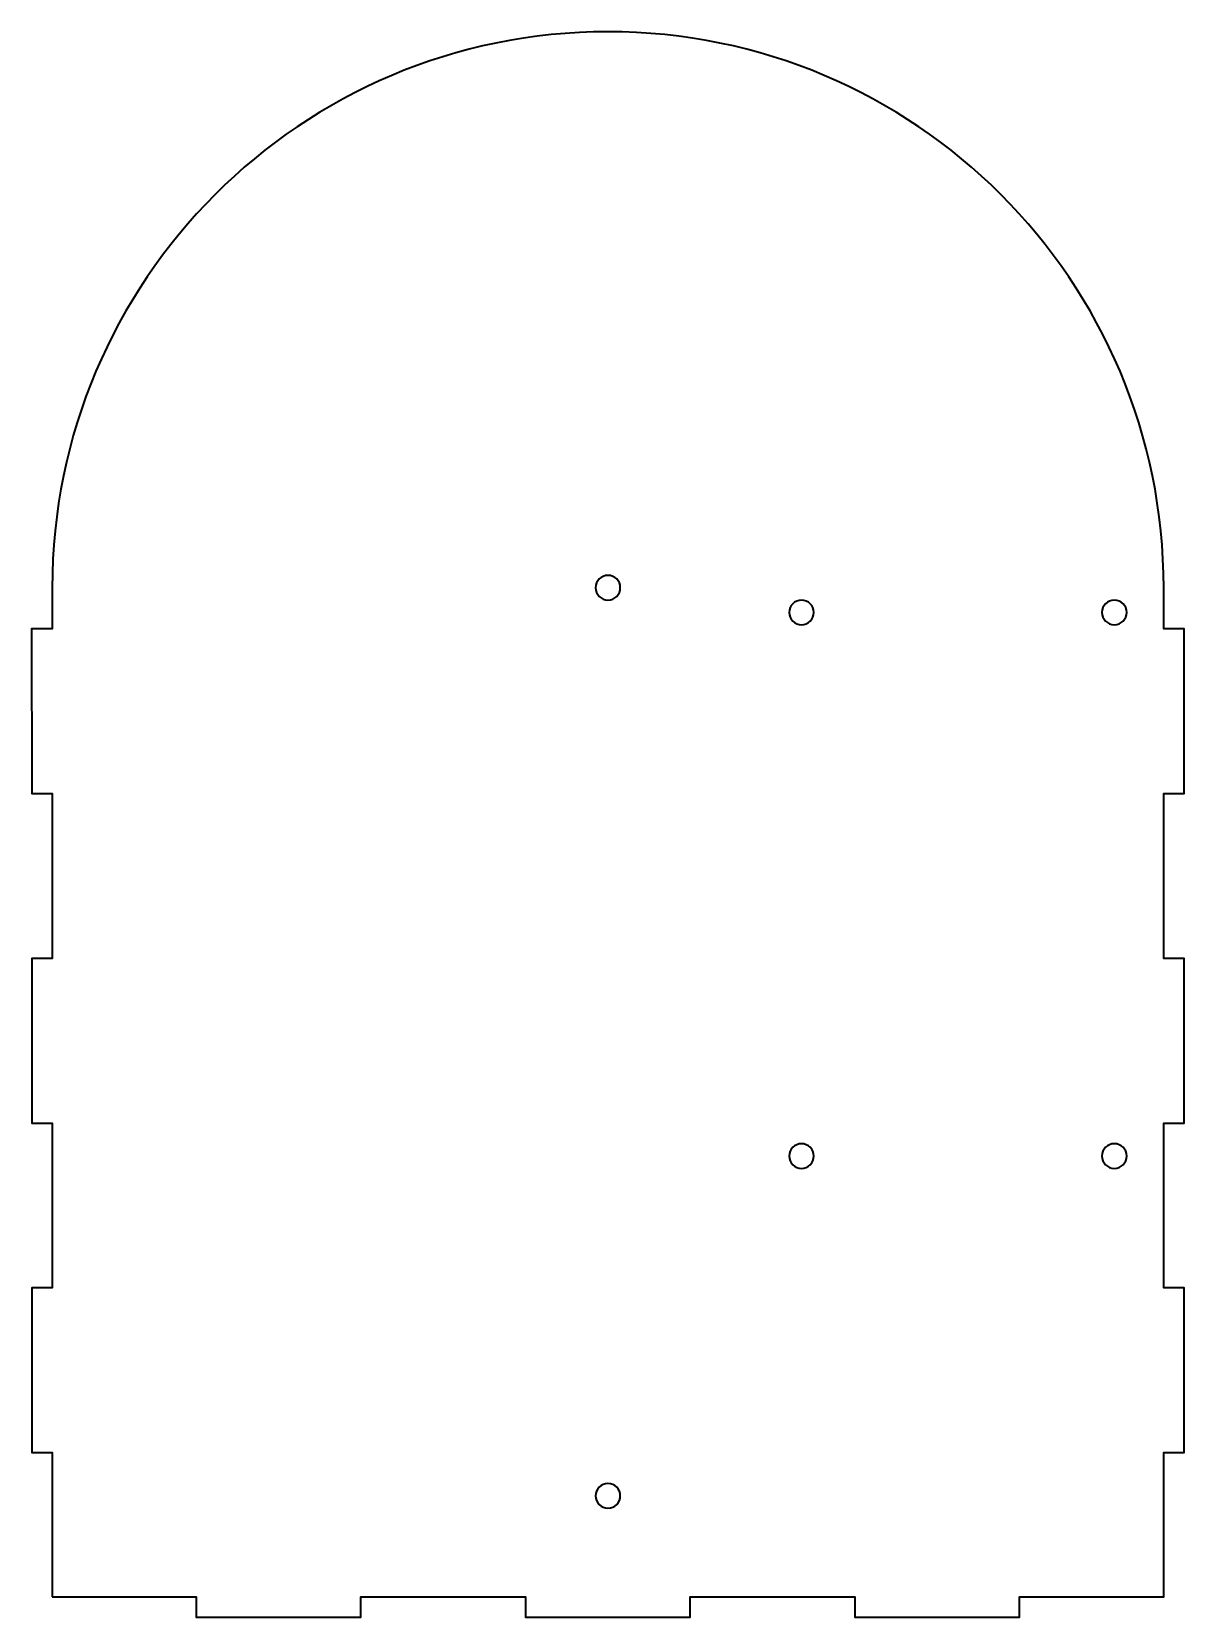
# Model space of a CAD drawing. Header units: inches. Extents: x 107 to 247, y -274 to -82.
import ezdxf

# ---------------------------------------------------------------- set-up
doc = ezdxf.new("R2010")
doc.units = ezdxf.units.IN
doc.header["$MEASUREMENT"] = 0
doc.layers.add('レイヤー 1', color=7, linetype='Continuous')

msp = doc.modelspace()

# ---------------------------------------------------------------- linework, layer by layer
at = {"layer": 'レイヤー 1', "color": 250, "lineweight": 35, "true_color": 0x322c2b}
for points, knots in [([(109.15, -271.54), (109.15, -271.54), (109.15, -254.04), (109.15, -254.04), (109.15, -254.04), (106.66, -254.04), (106.66, -254.04), (106.66, -254.04), (106.66, -234.04), (106.66, -234.04), (106.66, -234.04), (109.15, -234.04), (109.15, -234.04), (109.15, -234.04), (109.15, -214.04), (109.15, -214.04), (109.15, -214.04), (106.66, -214.04), (106.66, -214.04), (106.66, -214.04), (106.66, -194.04), (106.66, -194.04), (106.66, -194.04), (109.15, -194.04), (109.15, -194.04), (109.15, -194.04), (109.15, -174.04), (109.15, -174.04), (109.15, -174.04), (106.66, -174.04), (106.66, -174.04), (106.66, -174.04), (106.65, -154.04), (106.65, -154.04), (106.65, -154.04), (109.15, -154.04), (109.15, -154.04), (109.15, -154.04), (109.15, -149.04), (109.15, -149.04), (109.15, -111.76), (139.38, -81.54), (176.65, -81.54), (213.93, -81.54), (244.15, -111.76), (244.15, -149.04), (244.15, -149.04), (244.15, -154.04), (244.15, -154.04), (244.15, -154.04), (246.65, -154.04), (246.65, -154.04), (246.65, -154.04), (246.65, -174.04), (246.65, -174.04), (246.65, -174.04), (244.15, -174.04), (244.15, -174.04), (244.15, -174.04), (244.15, -194.04), (244.15, -194.04), (244.15, -194.04), (246.65, -194.04), (246.65, -194.04), (246.65, -194.04), (246.65, -214.04), (246.65, -214.04), (246.65, -214.04), (244.15, -214.04), (244.15, -214.04), (244.15, -214.04), (244.15, -234.04), (244.15, -234.04), (244.15, -234.04), (246.65, -234.04), (246.65, -234.04), (246.65, -234.04), (246.65, -254.04), (246.65, -254.04), (246.65, -254.04), (244.15, -254.04), (244.15, -254.04), (244.15, -254.04), (244.15, -271.54), (244.15, -271.54), (238.79, -271.54), (226.65, -271.54), (226.65, -271.54), (226.65, -271.54), (226.65, -274.04), (226.65, -274.04), (226.65, -274.04), (206.65, -274.04), (206.65, -274.04), (206.65, -274.04), (206.65, -271.54), (206.65, -271.54), (206.65, -271.54), (186.65, -271.54), (186.65, -271.54), (186.65, -271.54), (186.65, -274.04), (186.65, -274.04), (186.65, -274.04), (166.65, -274.04), (166.65, -274.04), (166.65, -274.04), (166.65, -271.54), (166.65, -271.54), (166.65, -271.54), (146.65, -271.54), (146.65, -271.54), (146.65, -271.54), (146.65, -274.04), (146.65, -274.04), (146.65, -274.04), (126.65, -274.04), (126.65, -274.04), (126.65, -274.04), (126.65, -271.54), (126.65, -271.54), (126.65, -271.54), (109.15, -271.54), (109.15, -271.54)], [0, 0, 0, 0, 1, 1, 1, 2, 2, 2, 3, 3, 3, 4, 4, 4, 5, 5, 5, 6, 6, 6, 7, 7, 7, 8, 8, 8, 9, 9, 9, 10, 10, 10, 11, 11, 11, 12, 12, 12, 13, 13, 13, 14, 14, 14, 15, 15, 15, 16, 16, 16, 17, 17, 17, 18, 18, 18, 19, 19, 19, 20, 20, 20, 21, 21, 21, 22, 22, 22, 23, 23, 23, 24, 24, 24, 25, 25, 25, 26, 26, 26, 27, 27, 27, 28, 28, 28, 29, 29, 29, 30, 30, 30, 31, 31, 31, 32, 32, 32, 33, 33, 33, 34, 34, 34, 35, 35, 35, 36, 36, 36, 37, 37, 37, 38, 38, 38, 39, 39, 39, 40, 40, 40, 41, 41, 41, 41]), ([(178.15, -149.04), (178.15, -149.86), (177.48, -150.54), (176.65, -150.54), (175.83, -150.54), (175.15, -149.86), (175.15, -149.04), (175.15, -148.21), (175.83, -147.54), (176.65, -147.54), (177.48, -147.54), (178.15, -148.21), (178.15, -149.04)], [0, 0, 0, 0, 1, 1, 1, 2, 2, 2, 3, 3, 3, 4, 4, 4, 4]), ([(201.66, -152.04), (201.66, -152.86), (200.98, -153.54), (200.16, -153.54), (199.33, -153.54), (198.65, -152.86), (198.65, -152.04), (198.65, -151.21), (199.33, -150.54), (200.16, -150.54), (200.98, -150.54), (201.66, -151.21), (201.66, -152.04)], [0, 0, 0, 0, 1, 1, 1, 2, 2, 2, 3, 3, 3, 4, 4, 4, 4]), ([(239.66, -152.04), (239.66, -152.86), (238.98, -153.54), (238.16, -153.54), (237.33, -153.54), (236.65, -152.86), (236.65, -152.04), (236.65, -151.21), (237.33, -150.54), (238.16, -150.54), (238.98, -150.54), (239.66, -151.21), (239.66, -152.04)], [0, 0, 0, 0, 1, 1, 1, 2, 2, 2, 3, 3, 3, 4, 4, 4, 4]), ([(201.66, -218.04), (201.66, -218.86), (200.98, -219.54), (200.16, -219.54), (199.33, -219.54), (198.65, -218.86), (198.65, -218.04), (198.65, -217.21), (199.33, -216.54), (200.16, -216.54), (200.98, -216.54), (201.66, -217.21), (201.66, -218.04)], [0, 0, 0, 0, 1, 1, 1, 2, 2, 2, 3, 3, 3, 4, 4, 4, 4]), ([(239.66, -218.04), (239.66, -218.86), (238.98, -219.54), (238.16, -219.54), (237.33, -219.54), (236.65, -218.86), (236.65, -218.04), (236.65, -217.21), (237.33, -216.54), (238.16, -216.54), (238.98, -216.54), (239.66, -217.21), (239.66, -218.04)], [0, 0, 0, 0, 1, 1, 1, 2, 2, 2, 3, 3, 3, 4, 4, 4, 4]), ([(178.15, -259.29), (178.15, -260.11), (177.48, -260.79), (176.65, -260.79), (175.83, -260.79), (175.15, -260.11), (175.15, -259.29), (175.15, -258.46), (175.83, -257.79), (176.65, -257.79), (177.48, -257.79), (178.15, -258.46), (178.15, -259.29)], [0, 0, 0, 0, 1, 1, 1, 2, 2, 2, 3, 3, 3, 4, 4, 4, 4])]:
    msp.add_open_spline(points, degree=3, knots=knots, dxfattribs=at)

doc.saveas('drawing.dxf')
